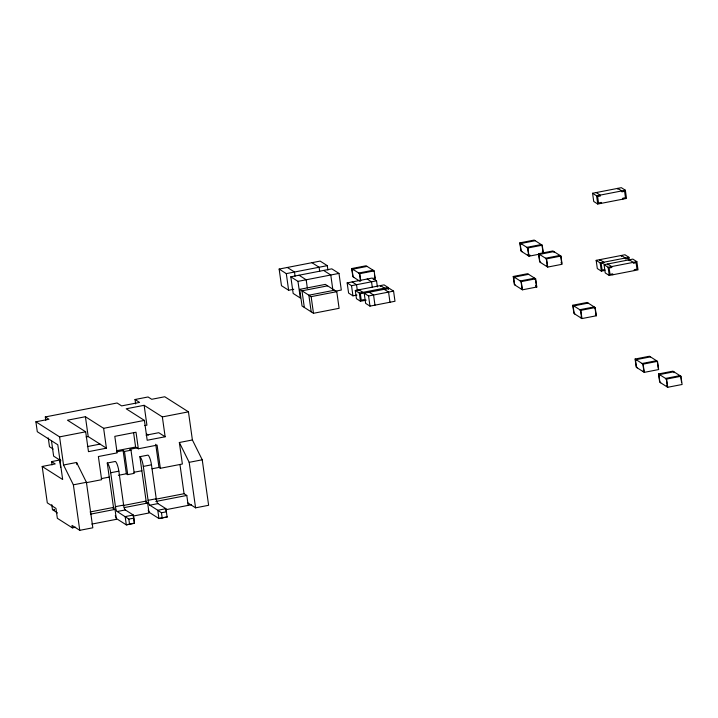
<?xml version="1.0" encoding="UTF-8"?>
<svg xmlns="http://www.w3.org/2000/svg" width="718" height="718" viewBox="0 0 718 718"><rect width="100%" height="100%" fill="white"/><g stroke="black" fill="none" stroke-linecap="round" stroke-linejoin="round"><path stroke-width="1.08" d="M113.65 508.524L107.26 463.02L115.41 461.441A8.544 2.01 79 0 1 118.856 471.161L123.622 505.077A3.778 0.889 79 0 0 125.336 509.942L133.315 515.021L134.428 523.117L126.314 524.876L117.205 519.078A8.544 2.01 79 0 1 116.244 517.893L115.912 517.238M167.097 516.951L165.93 508.685L157.96 503.605A3.778 0.889 79 0 1 156.246 498.741L151.48 464.824A8.544 2.01 79 0 0 148.034 455.104L139.884 456.684A8.544 2.01 79 0 1 143.322 466.413L148.088 500.329A3.778 0.889 79 0 0 149.811 505.194L157.781 510.265L158.938 518.54L167.097 516.951L158.938 518.54L149.829 512.733A8.544 2.01 79 0 1 148.868 511.548L148.536 510.902A8.544 2.01 79 0 1 148.204 510.148M592.574 193.259L621.339 187.676L625.36 190.234L626.518 198.437L597.744 204.029L593.723 201.471L592.574 193.259L596.586 195.817L625.36 190.234M293.761 289.255L288.636 290.251L281.474 285.692L279.14 269.062L320.138 261.092L327.291 265.651L327.92 270.094M279.14 269.062L286.294 273.621L327.291 265.651M290.817 276.816L297.97 281.375L300.312 298.006L293.159 293.447L290.817 276.816L331.815 268.846L338.977 273.405L341.31 290.045L335.162 291.239M373.243 271.153L373.118 270.237L358.731 273.037L359.61 274.429L360.508 280.81L359.763 280.334L359.889 281.241L352.861 276.762L351.703 268.559L366.09 265.768L374.123 270.883L375.281 279.087L373.225 279.49M367.095 266.405L352.709 269.196L352.834 270.112L352.08 269.627L352.978 276.017L353.857 277.408M297.97 281.375L338.977 273.405M351.703 268.559L359.736 273.675L374.123 270.883M539.272 254.199L529.004 256.2L520.963 251.076L519.814 242.872L534.201 240.072L542.234 245.197L543.382 253.4M535.206 240.718L520.819 243.51L520.945 244.425L520.191 243.941L521.088 250.331L521.968 251.722M299.693 289.363L325.317 284.382L336.769 291.679L339.102 308.309L313.479 313.29L302.036 305.994L299.693 289.363L311.145 296.651L336.769 291.679M327.605 285.845L301.982 290.817L304.324 307.457M356.954 295.053L352.951 295.834L348.589 293.052L347.162 282.901L372.166 278.046L376.537 280.828L377.39 286.913M519.814 242.872L527.847 247.988L542.234 245.197M347.162 282.901L351.524 285.683L376.537 280.828M334.48 290.216L308.857 295.197L311.19 311.827M530.055 255.159L527.999 255.554L527.865 254.648L528.619 255.123L527.721 248.742L526.841 247.351L541.228 244.551L542.108 245.942L543.005 252.332L542.252 251.847M538.518 253.75L552.896 250.959L560.938 256.075L562.086 264.278L547.699 267.078L539.667 261.962L538.518 253.75L546.551 258.866L560.938 256.075M366.225 300.124L360.472 301.246L356.451 298.688L355.302 290.476L384.067 284.884L388.088 287.442L388.375 289.498M355.302 290.476L359.314 293.034L388.088 287.442M387.316 288.528L384.615 289.058L384.489 288.142L380.477 285.584L380.603 286.5M364.197 293.195L389.201 288.34L393.572 291.122L394.99 301.264L369.985 306.128L365.624 303.346L364.197 293.195L368.558 295.978L393.572 291.122M513.226 276.484L527.613 273.693L535.646 278.808L536.804 287.021L522.417 289.812L514.384 284.696L513.226 276.484L521.259 281.609L535.646 278.808M604.933 270.426L601.334 271.117L597.313 268.559L596.164 260.356L624.938 254.764L628.95 257.322L629.381 260.401M528.619 274.33L514.232 277.13L514.366 278.037L513.612 277.561L514.51 283.942L515.389 285.333M596.164 260.356L600.176 262.914L628.95 257.322M604.071 264.7L632.845 259.108L636.866 261.666L638.015 269.878L609.241 275.461L605.229 272.903L604.071 264.7L608.092 267.258L636.866 261.666M604.798 269.51L602.106 270.031L601.208 263.65L603.901 263.129L603.775 262.214L599.763 259.656L599.889 260.562M572.767 305.24L587.153 302.449L595.186 307.564L596.335 315.776L581.948 318.568L573.915 313.452L572.767 305.24L580.799 310.356L595.186 307.564M588.15 303.086L573.772 305.886L573.897 306.792L573.144 306.317L574.041 312.698L574.921 314.089M45.773 420.245L45.306 416.934L117.079 402.995L121.629 405.894L139.57 402.412L135.02 399.504L135.639 403.92M135.02 399.504L148.07 396.973L151.713 399.289L164.763 396.758L188.448 411.845L192.397 439.972L202.234 459.789L208.624 505.292L195.574 507.832L187.838 502.896M75.632 527.245L72.374 527.874L57.341 518.306L55.95 508.38L47.298 502.86L42.182 466.467L62.672 479.516L57.79 444.774L37.291 431.715L35.9 421.789L48.95 419.258L45.306 416.934M85.406 416.718L67.465 420.201L85.684 431.805L88.476 451.658L106.417 448.176L103.625 428.323L85.406 416.718L88.197 436.571L106.417 448.176M144.13 405.311L126.188 408.793L144.399 420.398L147.19 440.251L165.14 436.768L162.349 416.916L144.13 405.311L146.921 425.164L144.803 425.577M35.9 421.789L59.585 436.876L85.684 431.805M103.625 428.323L144.399 420.398M162.349 416.916L188.448 411.845M86.088 436.984L88.197 436.571M87.372 446.578L100.035 444.11M146.095 435.171L158.759 432.703L165.14 436.768M52.046 464.914L51.588 461.611L60.285 459.915M116.522 450.742L135.603 447.036L138.341 448.777L157.098 445.133L160.347 468.289L182.372 464.016L179.347 442.503L192.397 439.972M42.182 466.467L55.223 463.927L51.588 461.611M116.81 451.819L123.11 450.599L124.474 451.469L130.999 450.195L134.248 473.359L127.723 474.634L126.359 473.763L118.389 475.307M136.967 447.906L129.626 449.324L130.999 450.195M59.585 436.876L63.534 465.004L76.584 462.473L86.42 482.29L92.819 527.793L79.77 530.324L72.024 525.396L72.374 527.874M635.089 359.027L649.476 356.236L657.509 361.351L658.666 369.555L644.279 372.355L636.247 367.23L635.089 359.027L643.122 364.143L657.509 361.351M650.481 356.873L636.094 359.664L636.22 360.58L635.466 360.095L636.363 366.485L637.252 367.876M656.503 360.705L642.116 363.505L643.005 364.897L643.902 371.278L643.149 370.802L643.274 371.709M107.26 463.02A8.544 2.01 79 0 1 110.698 472.749L118.856 471.161M143.322 466.413L151.48 464.824M101.256 478.637L109.235 477.084M133.88 472.3L141.859 470.748M152.01 468.782L158.983 467.427L160.347 468.289M63.534 465.004L73.371 484.829L86.42 482.29M179.347 442.503L189.184 462.329L202.234 459.789M86.214 482.693L101.633 479.705L98.375 456.54L117.133 452.896L114.808 436.347L136.007 432.227L138.341 448.777M658.523 373.952L672.91 371.161L680.942 376.277L682.1 384.489L667.713 387.28L659.68 382.164L658.523 373.952L666.564 379.068L680.942 376.277M679.946 375.64L665.559 378.431L666.439 379.822L667.336 386.203L666.582 385.728L666.708 386.643M110.698 472.749L115.463 506.666L123.622 505.077M148.088 500.329L156.246 498.741M90.037 511.979L114.09 507.303M122.832 505.607L145.79 501.146M155.635 499.234L184.059 493.715L186.788 495.456L188.188 505.382M90.441 514.169L115.015 509.394L116.415 519.32L91.832 524.095M124.241 507.599L147.639 503.058L149.039 512.984L133.081 516.08M155.797 501.469L186.788 495.456M115.463 506.666A3.778 0.889 79 0 0 117.187 511.53L125.336 509.942M149.811 505.194L157.96 503.605M165.741 509.735L191.446 504.745M117.187 511.53L128.836 519.105L133.736 518.154M161.46 512.76L166.361 511.817L165.93 508.685L157.781 510.265L161.46 512.76L162.16 517.732M134.472 523.296L126.314 524.876L125.156 516.601L133.315 515.021L134.428 523.117M596.164 192.568L600.185 195.125L600.311 196.032L597.618 196.561L598.516 202.943L601.208 202.422L601.343 203.329M560.955 262.725L561.709 263.21L560.812 256.829L559.932 255.429L545.545 258.229L546.425 259.62L547.322 266.001L546.569 265.525L546.694 266.432M595.33 315.13L596.335 315.776M680.072 376.546L680.826 377.031M535.673 285.468L536.427 285.944L535.529 279.562M535.799 286.374L536.804 287.021M374.141 277.534L374.895 278.019L374.446 274.823M384.202 289.309L388.564 292.091L389.991 302.242M367.167 279.015L371.529 281.797L372.31 287.344M369.196 292.226L373.557 295.008L374.984 305.159M352.161 281.932L356.523 284.714L357.304 290.26M311.935 262.689L319.097 267.249L319.681 271.404M323.621 270.444L330.774 275.003L332.82 289.551M287.344 267.464L294.497 272.023L295.08 276.188M299.02 275.218L306.173 279.778L307.34 288.097M146.49 433.932L148.312 435.09M145.368 501.604L147.639 503.058M53.132 449.037L49.488 446.722L48.25 437.89M60.922 460.776L53.635 456.136L51.463 440.69M112.744 507.94L115.015 509.394M57.494 512.975L54.756 511.234L54.074 509.286L53.85 510.651L52.477 509.78L51.759 504.61M680.969 378.09L681.57 382.353M674.049 372.714L673.915 371.798L659.528 374.59L659.663 375.505L658.909 375.029L659.806 381.411L660.686 382.802M666.564 379.068L667.713 387.28M657.383 362.096L658.28 368.487M634.416 270.569L634.29 269.663L636.992 269.133L636.094 262.752L633.393 263.282L633.267 262.366L629.246 259.808L629.381 260.715M622.919 199.137L622.793 198.231L625.486 197.701L624.588 191.32L621.896 191.841L621.761 190.934L617.749 188.367L617.875 189.283M643.122 364.143L644.279 372.355M628.483 260.535L628.178 258.408L625.486 258.929L625.351 258.022L621.339 255.464L621.465 256.371M612.84 274.77L612.714 273.854L610.013 274.375L609.115 267.993L611.817 267.473L611.691 266.558L607.67 264L607.796 264.915M608.092 267.258L609.241 275.461M596.586 195.817L597.744 204.029M600.176 262.914L601.334 271.117M595.06 308.318L595.958 314.699M594.307 307.834L594.181 306.927L579.794 309.718L580.674 311.109L581.571 317.5L580.817 317.015L580.943 317.93M580.799 310.356L581.948 318.568M554.036 252.503L553.901 251.596L539.514 254.387L539.649 255.303L538.895 254.818L539.792 261.208L540.672 262.6M546.551 258.866L547.699 267.078M534.775 279.087L534.641 278.171L520.263 280.962L521.142 282.353L522.04 288.744L521.286 288.259L521.412 289.174M527.847 247.988L529.004 256.2M521.259 281.609L522.417 289.812M368.558 295.978L369.985 306.128M364.062 300.546L363.936 299.63L361.244 300.16L360.346 293.77L363.039 293.249L362.913 292.334L358.892 289.776L359.027 290.691M359.736 273.675L360.75 280.855M359.314 293.034L360.472 301.246M351.524 285.683L352.951 295.834M311.145 296.651L313.479 313.29M286.294 273.621L288.636 290.251M189.184 462.329L195.574 507.832M179.94 464.438L184.059 493.715M155.725 444.262L158.983 467.427M139.884 456.684L146.391 503.013M133.593 432.694L135.603 447.036M124.474 451.469L127.723 474.634M123.11 450.599L126.359 473.763M128.836 519.105L129.536 524.068M76.584 462.473L76.889 464.618M73.371 484.829L79.77 530.324M59.495 458.901L60.689 467.409M115.58 516.484A8.544 2.01 79 0 1 115.257 515.623"/></g></svg>
